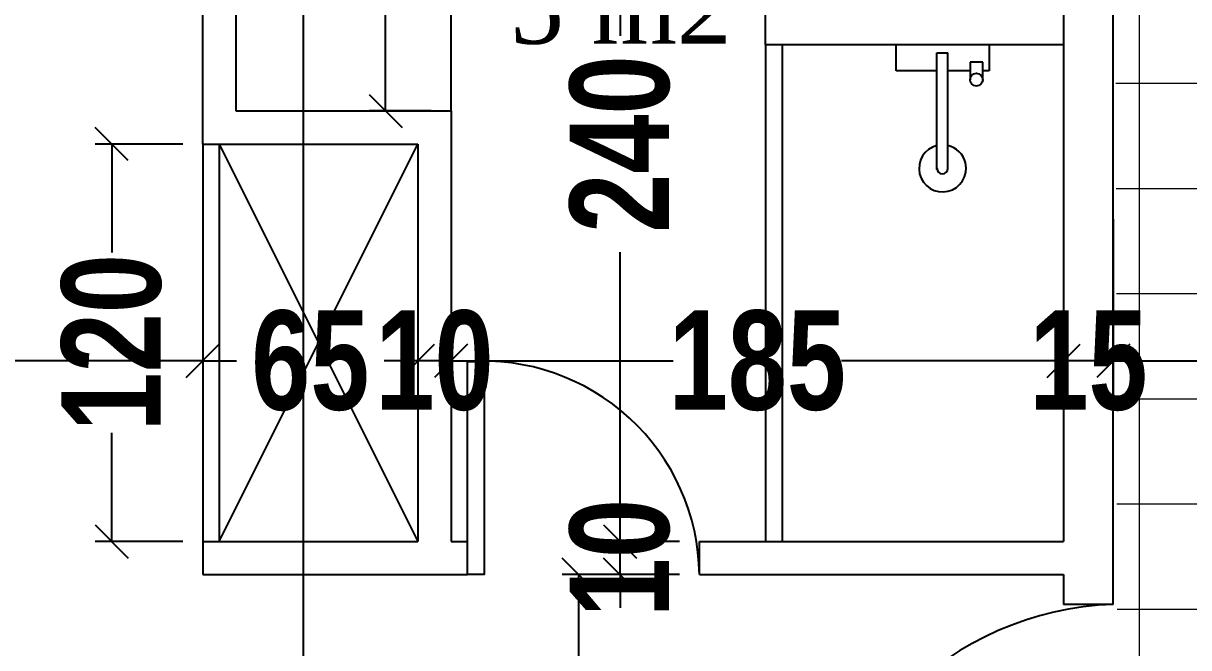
# Model space of a CAD drawing. Extents: x 285329 to 658348, y -83126 to -16980.
# Drawn here: x 359192.8 to 359544.7, y -40477.9 to -40289.3 of the extents above; entities that cross this region are included whole.
import ezdxf

# ---------------------------------------------------------------- set-up
doc = ezdxf.new("R2010")
doc.units = 0
doc.layers.get('0').update_dxf_attribs({"linetype": 'CONTINUOUS'})
doc.layers.get('DEFPOINTS').update_dxf_attribs({"color": 9, "linetype": 'CONTINUOUS'})
for name, color, linetype in [('AXIS', 1, 'CONTINUOUS'), ('FURNITURE', 4, 'CONTINUOUS'), ('Layer3', 50, 'CONTINUOUS'), ('TEXT', 3, 'CONTINUOUS'), ('WALL', 7, 'CONTINUOUS')]:
    doc.layers.add(name, color=color, linetype=linetype)
doc.layers.add('FURN', color=126, linetype='CONTINUOUS', lineweight=9)
doc.layers.add('VIS', color=8, linetype='CONTINUOUS', lineweight=18)
doc.styles.add('CITYBLUEPRINT', font='cityb___.ttf', dxfattribs={"width": 0.8})
doc.styles.add('style2', font='romantic.ttf', dxfattribs={"height": 50})
doc.dimstyles.new('50', dxfattribs={"dimtxt": 30, "dimasz": 10, "dimexe": 5, "dimexo": 6, "dimgap": 5, "dimtad": 0, "dimdec": 0, "dimdsep": 46, "dimtxsty": 'CITYBLUEPRINT', "dimblk1": 'OBLIQUE', "dimblk2": 'OBLIQUE', "dimsah": 1, "dimcen": 0.05, "dimdle": 0.03, "dimclre": 22, "dimclrt": 7, "dimadec": 0, "dimazin": 0, "dimtfac": 1, "dimtdec": 0, "dimtix": 1, "dimtmove": 0, "dimatfit": 3, "dimldrblk": 'OBLIQUE', "dimfxl": 1, "dimtolj": 1, "dimtzin": 0, "dimarcsym": 0})

# ---------------------------------------------------------------- blocks, each defined once
blk = doc.blocks.new('BED90')
at = {"color": 1}
for p, q in [((-76122.23, -175772.7), (-76122.23, -175760.9)), ((-76126, -175776.47), (-76137.8, -175776.47)), ((-76118.46, -175776.47), (-76106.66, -175776.47)), ((-76122.23, -175780.24), (-76122.23, -175792.04)), ((-76122.23, -175973.06), (-76122.23, -175961.26)), ((-76126, -175976.83), (-76137.8, -175976.83)), ((-76118.46, -175976.83), (-76106.66, -175976.83)), ((-76122.23, -175980.6), (-76122.23, -175992.4))]:
    blk.add_line(p, q, dxfattribs=at)
at = {"color": 1, "extrusion": (0, 0, -1)}
for centre in [(-76122.23, -175776.47), (-76122.23, -175976.83)]:
    blk.add_ellipse(centre, major_axis=(6.89, 6.89), ratio=1, start_param=3.141593, end_param=9.424778, dxfattribs=at)
at = {"layer": 'FURN'}
for p, q in [((-76144.65, -175750.54), (-76099.65, -175750.54)), ((-76144.65, -175800.54), (-76144.65, -175750.54)), ((-76099.65, -175750.54), (-76099.65, -175800.54)), ((-76299.65, -175800.54), (-76099.65, -175800.54)), ((-76299.65, -175950.54), (-76299.65, -175800.54)), ((-76293.71, -175947.82), (-76293.71, -175803.68)), ((-76289.71, -175947.82), (-76289.71, -175803.68)), ((-76285.71, -175947.82), (-76285.71, -175803.68)), ((-76099.65, -175800.54), (-76144.65, -175800.54)), ((-76099.65, -175800.54), (-76099.65, -175950.54)), ((-76173.81, -175809.03), (-76296.74, -175809.03)), ((-76136.43, -175809.84), (-76105.32, -175809.84)), ((-76136.43, -175890.57), (-76136.43, -175809.84)), ((-76105.32, -175809.84), (-76105.32, -175890.57)), ((-76173.81, -175813.03), (-76296.74, -175813.03)), ((-76173.81, -175817.03), (-76296.74, -175817.03)), ((-76136.43, -175890.17), (-76105.32, -175890.17)), ((-76136.43, -175940.9), (-76136.43, -175890.17)), ((-76105.32, -175890.57), (-76136.43, -175890.57)), ((-76105.32, -175890.17), (-76105.32, -175940.9)), ((-76173.81, -175934.05), (-76296.74, -175934.05)), ((-76173.81, -175938.05), (-76296.74, -175938.05)), ((-76105.32, -175940.9), (-76136.43, -175940.9)), ((-76173.81, -175942.05), (-76296.74, -175942.05)), ((-76099.65, -175950.54), (-76299.65, -175950.54)), ((-76144.65, -175950.56), (-76144.65, -176000.56)), ((-76099.65, -175950.56), (-76144.65, -175950.56)), ((-76099.65, -176000.56), (-76099.65, -175950.56)), ((-76144.65, -176000.56), (-76099.65, -176000.56))]:
    blk.add_line(p, q, dxfattribs=at)
at = {"layer": 'Layer3', "color": 1, "linetype": 'Continuous', "extrusion": (0, 0, -1)}
for centre, major_axis, ratio, start_param, end_param in [((-76202.86, -175770.59), (40.87, 40.87), 1, 1.329085, 1.807955), ((-76648.69, -175909.31), (-358.58, 358.58), 1, 2.139925, 2.31453), ((-76498.83, -176007.66), (-266.06, 266.06), 1, 1.833807, 2.033087), ((-76449.38, -175677.69), (-293.45, 235.51), 0.655482, 3.041952, 3.241233), ((-76643.35, -175824.04), (-497.53, 98.07), 0.665001, 3.05429, 3.228895), ((-76202.86, -175980.48), (-40.87, 40.87), 1, 1.333638, 1.812508)]:
    blk.add_ellipse(centre, major_axis=major_axis, ratio=ratio, start_param=start_param, end_param=end_param, dxfattribs=at)
blk = doc.blocks.new('_Oblique')
at = {"color": 0, "lineweight": -2}
blk.add_line((-0.5, -0.5), (0.5, 0.5), dxfattribs=at)
blk = doc.blocks.new('*D2641')
at = {"layer": 'DEFPOINTS', "color": 0, "linetype": 'Continuous', "lineweight": 5, "transparency": 16777216}
for p in [(359360.48, -40455.79), (359384.46, -40455.79), (359359.85, -40573.04)]:
    blk.add_point(p, dxfattribs=at)
at = {"layer": 'VIS', "color": 22, "linetype": 'Continuous', "lineweight": -2, "transparency": 16777216}
for p, q in [((359378.46, -40455.79), (359355.48, -40455.79)), ((359365.85, -40573.04), (359365.48, -40573.04))]:
    blk.add_line(p, q, dxfattribs=at)
at = {"layer": 'VIS', "color": 0, "linetype": 'Continuous', "lineweight": -2, "transparency": 16777216}
for p, q in [((359360.48, -40455.76), (359360.48, -40495.62)), ((359360.48, -40573.07), (359360.48, -40533.21))]:
    blk.add_line(p, q, dxfattribs=at)
at = {"layer": 'VIS', "color": 0, "linetype": 'Continuous', "lineweight": -2, "transparency": 16777216, "xscale": 10, "yscale": 10, "zscale": 10}
for p, rotation in [((359360.48, -40455.79), 90), ((359360.48, -40573.04), 270)]:
    blk.add_blockref('_Oblique', p, dxfattribs=dict(at, rotation=rotation))
at = {"layer": 'VIS', "color": 7, "linetype": 'Continuous', "lineweight": 5, "transparency": 16777216, "insert": (359360.48, -40514.42), "char_height": 30, "attachment_point": 5, "rotation": 90, "style": 'CITYBLUEPRINT'}
blk.add_mtext('\\A1;117', dxfattribs=at)
blk = doc.blocks.new('*D2642')
at = {"layer": 'DEFPOINTS', "color": 0, "linetype": 'Continuous', "lineweight": 5, "transparency": 16777216}
for p in [(359372.98, -40445.79), (359396.96, -40445.79), (359396.96, -40455.79)]:
    blk.add_point(p, dxfattribs=at)
at = {"layer": 'VIS', "color": 0, "linetype": 'Continuous', "lineweight": -2, "transparency": 16777216}
for p, q in [((359372.98, -40445.79), (359372.98, -40435.79)), ((359372.98, -40455.79), (359372.98, -40445.79)), ((359372.98, -40455.79), (359372.98, -40465.79))]:
    blk.add_line(p, q, dxfattribs=at)
at = {"layer": 'VIS', "color": 22, "linetype": 'Continuous', "lineweight": -2, "transparency": 16777216}
for p, q in [((359390.96, -40445.79), (359367.98, -40445.79)), ((359390.96, -40455.79), (359367.98, -40455.79))]:
    blk.add_line(p, q, dxfattribs=at)
at = {"layer": 'VIS', "color": 0, "linetype": 'Continuous', "lineweight": -2, "transparency": 16777216, "xscale": 10, "yscale": 10, "zscale": 10}
for p, rotation in [((359372.98, -40445.79), 270), ((359372.98, -40455.79), 90)]:
    blk.add_blockref('_Oblique', p, dxfattribs=dict(at, rotation=rotation))
at = {"layer": 'VIS', "color": 7, "linetype": 'Continuous', "lineweight": 5, "transparency": 16777216, "insert": (359372.98, -40450.79), "char_height": 30, "attachment_point": 5, "rotation": 90, "style": 'CITYBLUEPRINT'}
blk.add_mtext('\\A1;10', dxfattribs=at)
blk = doc.blocks.new('*D2643')
at = {"layer": 'DEFPOINTS', "color": 0, "linetype": 'Continuous', "lineweight": 5, "transparency": 16777216}
for p in [(359371.37, -40205.79), (359372.98, -40205.79), (359396.96, -40445.79)]:
    blk.add_point(p, dxfattribs=at)
at = {"layer": 'VIS', "color": 0, "linetype": 'Continuous', "lineweight": -2, "transparency": 16777216}
for p, q in [((359372.98, -40205.76), (359372.98, -40293.16)), ((359372.98, -40445.82), (359372.98, -40358.42))]:
    blk.add_line(p, q, dxfattribs=at)
at = {"layer": 'VIS', "color": 22, "linetype": 'Continuous', "lineweight": -2, "transparency": 16777216}
for p, q in [((359377.37, -40205.79), (359377.98, -40205.79)), ((359390.96, -40445.79), (359367.98, -40445.79))]:
    blk.add_line(p, q, dxfattribs=at)
at = {"layer": 'VIS', "color": 0, "linetype": 'Continuous', "lineweight": -2, "transparency": 16777216, "xscale": 10, "yscale": 10, "zscale": 10}
for p, rotation in [((359372.98, -40205.79), 90), ((359372.98, -40445.79), 270)]:
    blk.add_blockref('_Oblique', p, dxfattribs=dict(at, rotation=rotation))
at = {"layer": 'VIS', "color": 7, "linetype": 'Continuous', "lineweight": 5, "transparency": 16777216, "insert": (359372.98, -40325.79), "char_height": 30, "attachment_point": 5, "rotation": 90, "style": 'CITYBLUEPRINT'}
blk.add_mtext('\\A1;240', dxfattribs=at)
blk = doc.blocks.new('*D2682')
at = {"layer": 'DEFPOINTS', "color": 0, "linetype": 'Continuous', "lineweight": 5, "transparency": 16777216}
for p in [(359521.96, -40391.25), (359521.96, -40392.11), (359672.23, -40391.55)]:
    blk.add_point(p, dxfattribs=at)
at = {"layer": 'VIS', "color": 22, "linetype": 'Continuous', "lineweight": -2, "transparency": 16777216}
for p, q in [((359672.23, -40385.55), (359672.23, -40386.25)), ((359521.96, -40386.11), (359521.96, -40386.25))]:
    blk.add_line(p, q, dxfattribs=at)
at = {"layer": 'VIS', "color": 0, "linetype": 'Continuous', "lineweight": -2, "transparency": 16777216}
for p, q in [((359521.93, -40391.25), (359569.11, -40391.25)), ((359672.26, -40391.25), (359625.08, -40391.25))]:
    blk.add_line(p, q, dxfattribs=at)
at = {"layer": 'VIS', "color": 0, "linetype": 'Continuous', "lineweight": -2, "transparency": 16777216, "xscale": 10, "yscale": 10, "zscale": 10, "rotation": 180}
blk.add_blockref('_Oblique', (359521.96, -40391.25), dxfattribs=at)
at = {"layer": 'VIS', "color": 0, "linetype": 'Continuous', "lineweight": -2, "transparency": 16777216, "xscale": 10, "yscale": 10, "zscale": 10}
blk.add_blockref('_Oblique', (359672.23, -40391.25), dxfattribs=at)
at = {"layer": 'VIS', "color": 7, "linetype": 'Continuous', "lineweight": 5, "transparency": 16777216, "insert": (359597.09, -40391.25), "char_height": 30, "attachment_point": 5, "style": 'CITYBLUEPRINT'}
blk.add_mtext('\\A1;150', dxfattribs=at)
blk = doc.blocks.new('*D2683')
at = {"layer": 'DEFPOINTS', "color": 0, "linetype": 'Continuous', "lineweight": 5, "transparency": 16777216}
for p in [(359506.96, -40391.25), (359506.96, -40391.55), (359521.96, -40391.55)]:
    blk.add_point(p, dxfattribs=at)
at = {"layer": 'VIS', "color": 22, "linetype": 'Continuous', "lineweight": -2, "transparency": 16777216}
for p, q in [((359506.96, -40385.55), (359506.96, -40386.25)), ((359521.96, -40385.55), (359521.96, -40386.25))]:
    blk.add_line(p, q, dxfattribs=at)
at = {"layer": 'VIS', "color": 0, "linetype": 'Continuous', "lineweight": -2, "transparency": 16777216}
for p, q in [((359506.96, -40391.25), (359496.96, -40391.25)), ((359521.96, -40391.25), (359506.96, -40391.25)), ((359521.96, -40391.25), (359531.96, -40391.25))]:
    blk.add_line(p, q, dxfattribs=at)
at = {"layer": 'VIS', "color": 0, "linetype": 'Continuous', "lineweight": -2, "transparency": 16777216, "xscale": 10, "yscale": 10, "zscale": 10}
blk.add_blockref('_Oblique', (359506.96, -40391.25), dxfattribs=at)
at = {"layer": 'VIS', "color": 0, "linetype": 'Continuous', "lineweight": -2, "transparency": 16777216, "xscale": 10, "yscale": 10, "zscale": 10, "rotation": 180}
blk.add_blockref('_Oblique', (359521.96, -40391.25), dxfattribs=at)
at = {"layer": 'VIS', "color": 7, "linetype": 'Continuous', "lineweight": 5, "transparency": 16777216, "insert": (359514.46, -40391.25), "char_height": 30, "attachment_point": 5, "style": 'CITYBLUEPRINT'}
blk.add_mtext('\\A1;15', dxfattribs=at)
blk = doc.blocks.new('*D2684')
at = {"layer": 'DEFPOINTS', "color": 0, "linetype": 'Continuous', "lineweight": 5, "transparency": 16777216}
for p in [(359321.96, -40391.25), (359321.96, -40391.55), (359506.96, -40391.55)]:
    blk.add_point(p, dxfattribs=at)
at = {"layer": 'VIS', "color": 22, "linetype": 'Continuous', "lineweight": -2, "transparency": 16777216}
for p, q in [((359321.96, -40385.55), (359321.96, -40386.25)), ((359506.96, -40385.55), (359506.96, -40386.25))]:
    blk.add_line(p, q, dxfattribs=at)
at = {"layer": 'VIS', "color": 0, "linetype": 'Continuous', "lineweight": -2, "transparency": 16777216}
for p, q in [((359321.93, -40391.25), (359389.07, -40391.25)), ((359506.99, -40391.25), (359439.84, -40391.25))]:
    blk.add_line(p, q, dxfattribs=at)
at = {"layer": 'VIS', "color": 0, "linetype": 'Continuous', "lineweight": -2, "transparency": 16777216, "xscale": 10, "yscale": 10, "zscale": 10, "rotation": 180}
blk.add_blockref('_Oblique', (359321.96, -40391.25), dxfattribs=at)
at = {"layer": 'VIS', "color": 0, "linetype": 'Continuous', "lineweight": -2, "transparency": 16777216, "xscale": 10, "yscale": 10, "zscale": 10}
blk.add_blockref('_Oblique', (359506.96, -40391.25), dxfattribs=at)
at = {"layer": 'VIS', "color": 7, "linetype": 'Continuous', "lineweight": 5, "transparency": 16777216, "insert": (359414.46, -40391.25), "char_height": 30, "attachment_point": 5, "style": 'CITYBLUEPRINT'}
blk.add_mtext('\\A1;185', dxfattribs=at)
blk = doc.blocks.new('*D2685')
at = {"layer": 'DEFPOINTS', "color": 0, "linetype": 'Continuous', "lineweight": 5, "transparency": 16777216}
for p in [(359311.96, -40391.25), (359311.96, -40391.55), (359321.96, -40391.55)]:
    blk.add_point(p, dxfattribs=at)
at = {"layer": 'VIS', "color": 22, "linetype": 'Continuous', "lineweight": -2, "transparency": 16777216}
for p, q in [((359311.96, -40385.55), (359311.96, -40386.25)), ((359321.96, -40385.55), (359321.96, -40386.25))]:
    blk.add_line(p, q, dxfattribs=at)
at = {"layer": 'VIS', "color": 0, "linetype": 'Continuous', "lineweight": -2, "transparency": 16777216}
for p, q in [((359311.96, -40391.25), (359301.96, -40391.25)), ((359321.96, -40391.25), (359311.96, -40391.25)), ((359321.96, -40391.25), (359331.96, -40391.25))]:
    blk.add_line(p, q, dxfattribs=at)
at = {"layer": 'VIS', "color": 0, "linetype": 'Continuous', "lineweight": -2, "transparency": 16777216, "xscale": 10, "yscale": 10, "zscale": 10}
blk.add_blockref('_Oblique', (359311.96, -40391.25), dxfattribs=at)
at = {"layer": 'VIS', "color": 0, "linetype": 'Continuous', "lineweight": -2, "transparency": 16777216, "xscale": 10, "yscale": 10, "zscale": 10, "rotation": 180}
blk.add_blockref('_Oblique', (359321.96, -40391.25), dxfattribs=at)
at = {"layer": 'VIS', "color": 7, "linetype": 'Continuous', "lineweight": 5, "transparency": 16777216, "insert": (359316.96, -40391.25), "char_height": 30, "attachment_point": 5, "style": 'CITYBLUEPRINT'}
blk.add_mtext('\\A1;10', dxfattribs=at)
blk = doc.blocks.new('*D2686')
at = {"layer": 'DEFPOINTS', "color": 0, "linetype": 'Continuous', "lineweight": 5, "transparency": 16777216}
for p in [(359246.96, -40391.25), (359246.96, -40391.55), (359311.96, -40391.55)]:
    blk.add_point(p, dxfattribs=at)
at = {"layer": 'VIS', "color": 22, "linetype": 'Continuous', "lineweight": -2, "transparency": 16777216}
for p, q in [((359246.96, -40385.55), (359246.96, -40386.25)), ((359311.96, -40385.55), (359311.96, -40386.25))]:
    blk.add_line(p, q, dxfattribs=at)
at = {"layer": 'VIS', "color": 0, "linetype": 'Continuous', "lineweight": -2, "transparency": 16777216}
for p, q in [((359246.93, -40391.25), (359257.2, -40391.25)), ((359311.99, -40391.25), (359301.72, -40391.25))]:
    blk.add_line(p, q, dxfattribs=at)
at = {"layer": 'VIS', "color": 0, "linetype": 'Continuous', "lineweight": -2, "transparency": 16777216, "xscale": 10, "yscale": 10, "zscale": 10, "rotation": 180}
blk.add_blockref('_Oblique', (359246.96, -40391.25), dxfattribs=at)
at = {"layer": 'VIS', "color": 0, "linetype": 'Continuous', "lineweight": -2, "transparency": 16777216, "xscale": 10, "yscale": 10, "zscale": 10}
blk.add_blockref('_Oblique', (359311.96, -40391.25), dxfattribs=at)
at = {"layer": 'VIS', "color": 7, "linetype": 'Continuous', "lineweight": 5, "transparency": 16777216, "insert": (359279.46, -40391.25), "char_height": 30, "attachment_point": 5, "style": 'CITYBLUEPRINT'}
blk.add_mtext('\\A1;65', dxfattribs=at)
blk = doc.blocks.new('*D2687')
at = {"layer": 'DEFPOINTS', "color": 0, "linetype": 'Continuous', "lineweight": 5, "transparency": 16777216}
for p in [(358823.29, -40391.25), (358823.29, -40391.55), (359246.96, -40391.55)]:
    blk.add_point(p, dxfattribs=at)
at = {"layer": 'VIS', "color": 22, "linetype": 'Continuous', "lineweight": -2, "transparency": 16777216}
for p, q in [((358823.29, -40385.55), (358823.29, -40386.25)), ((359246.96, -40385.55), (359246.96, -40386.25))]:
    blk.add_line(p, q, dxfattribs=at)
at = {"layer": 'VIS', "color": 0, "linetype": 'Continuous', "lineweight": -2, "transparency": 16777216}
for p, q in [((358823.26, -40391.25), (359005.2, -40391.25)), ((359246.99, -40391.25), (359065.05, -40391.25))]:
    blk.add_line(p, q, dxfattribs=at)
at = {"layer": 'VIS', "color": 0, "linetype": 'Continuous', "lineweight": -2, "transparency": 16777216, "xscale": 10, "yscale": 10, "zscale": 10, "rotation": 180}
blk.add_blockref('_Oblique', (358823.29, -40391.25), dxfattribs=at)
at = {"layer": 'VIS', "color": 0, "linetype": 'Continuous', "lineweight": -2, "transparency": 16777216, "xscale": 10, "yscale": 10, "zscale": 10}
blk.add_blockref('_Oblique', (359246.96, -40391.25), dxfattribs=at)
at = {"layer": 'VIS', "color": 7, "linetype": 'Continuous', "lineweight": 5, "transparency": 16777216, "insert": (359035.12, -40391.25), "char_height": 30, "attachment_point": 5, "style": 'CITYBLUEPRINT'}
blk.add_mtext('\\A1;424', dxfattribs=at)
blk = doc.blocks.new('*D2755')
at = {"layer": 'DEFPOINTS', "color": 0, "linetype": 'Continuous', "lineweight": 5, "transparency": 16777216}
for p in [(359302.19, -40205.79), (359322.13, -40205.79), (359321.96, -40315.79)]:
    blk.add_point(p, dxfattribs=at)
at = {"layer": 'VIS', "color": 22, "linetype": 'Continuous', "lineweight": -2, "transparency": 16777216}
for p, q in [((359316.13, -40205.79), (359297.19, -40205.79)), ((359315.96, -40315.79), (359297.19, -40315.79))]:
    blk.add_line(p, q, dxfattribs=at)
at = {"layer": 'VIS', "color": 0, "linetype": 'Continuous', "lineweight": -2, "transparency": 16777216}
for p, q in [((359302.19, -40205.76), (359302.19, -40238.62)), ((359302.19, -40315.82), (359302.19, -40282.96))]:
    blk.add_line(p, q, dxfattribs=at)
at = {"layer": 'VIS', "color": 0, "linetype": 'Continuous', "lineweight": -2, "transparency": 16777216, "xscale": 10, "yscale": 10, "zscale": 10}
for p, rotation in [((359302.19, -40205.79), 90), ((359302.19, -40315.79), 270)]:
    blk.add_blockref('_Oblique', p, dxfattribs=dict(at, rotation=rotation))
at = {"layer": 'VIS', "color": 7, "linetype": 'Continuous', "lineweight": 5, "transparency": 16777216, "insert": (359302.19, -40260.79), "char_height": 30, "attachment_point": 5, "rotation": 90, "style": 'CITYBLUEPRINT'}
blk.add_mtext('\\A1;110', dxfattribs=at)
blk = doc.blocks.new('*D2756')
at = {"layer": 'DEFPOINTS', "color": 0, "linetype": 'Continuous', "lineweight": 5, "transparency": 16777216}
for p in [(359246.96, -40325.79), (359219.48, -40445.79), (359246.96, -40445.79)]:
    blk.add_point(p, dxfattribs=at)
at = {"layer": 'VIS', "color": 22, "linetype": 'Continuous', "lineweight": -2, "transparency": 16777216}
for p, q in [((359240.96, -40325.79), (359214.48, -40325.79)), ((359240.96, -40445.79), (359214.48, -40445.79))]:
    blk.add_line(p, q, dxfattribs=at)
at = {"layer": 'VIS', "color": 0, "linetype": 'Continuous', "lineweight": -2, "transparency": 16777216}
for p, q in [((359219.48, -40325.76), (359219.48, -40358.56)), ((359219.48, -40445.82), (359219.48, -40413.03))]:
    blk.add_line(p, q, dxfattribs=at)
at = {"layer": 'VIS', "color": 0, "linetype": 'Continuous', "lineweight": -2, "transparency": 16777216, "xscale": 10, "yscale": 10, "zscale": 10}
for p, rotation in [((359219.48, -40325.79), 90), ((359219.48, -40445.79), 270)]:
    blk.add_blockref('_Oblique', p, dxfattribs=dict(at, rotation=rotation))
at = {"layer": 'VIS', "color": 7, "linetype": 'Continuous', "lineweight": 5, "transparency": 16777216, "insert": (359219.48, -40385.79), "char_height": 30, "attachment_point": 5, "rotation": 90, "style": 'CITYBLUEPRINT'}
blk.add_mtext('\\A1;120', dxfattribs=at)
blk = doc.blocks.new('y7y8uyg')
at = {"layer": 'FURNITURE', "color": 1, "lineweight": 25}
for p, q in [((358503.97, -40160.65), (358503.97, -40195.86)), ((358507.27, -40160.65), (358507.27, -40195.86)), ((358513.95, -40193.05), (358513.95, -40187.72)), ((358517.81, -40187.72), (358517.81, -40193.05)), ((358491.62, -40190.4), (358491.62, -40198.29)), ((358503.97, -40190.4), (358491.62, -40190.4)), ((358513.95, -40190.4), (358507.27, -40190.4)), ((358519.69, -40190.4), (358517.81, -40190.4)), ((358519.69, -40198.29), (358519.69, -40190.4)), ((358517.81, -40193.05), (358513.95, -40193.05)), ((358503.97, -40195.86), (358507.27, -40195.86))]:
    blk.add_line(p, q, dxfattribs=at)
for points, knots in [([(358503.97, -40167.86), (358500.23, -40166.95), (358497.86, -40163.15), (358498.73, -40159.31), (358499.6, -40155.51), (358503.47, -40153.14), (358507.27, -40154.04), (358511.08, -40154.95), (358513.45, -40158.75), (358512.57, -40162.59), (358512.08, -40165.05), (358509.71, -40167.39), (358507.27, -40167.86)], [0, 0, 0, 0, 1, 1, 1, 2, 2, 2, 3, 3, 3, 4, 4, 4, 4]), ([(358503.97, -40160.96), (358503.97, -40160.06), (358504.72, -40159.31), (358505.59, -40159.31), (358506.53, -40159.31), (358507.27, -40160.03), (358507.27, -40160.96), (358507.27, -40160.96), (358507.27, -40160.96), (358507.27, -40160.96)], [0, 0, 0, 0, 1, 1, 1, 2, 2, 2, 3, 3, 3, 3]), ([(358515.88, -40185.79), (358516.94, -40185.79), (358517.81, -40186.66), (358517.81, -40187.72), (358517.81, -40188.78), (358516.94, -40189.65), (358515.88, -40189.65), (358514.82, -40189.65), (358513.95, -40188.78), (358513.95, -40187.72), (358513.95, -40186.66), (358514.82, -40185.79), (358515.88, -40185.79), (358515.88, -40185.79), (358515.88, -40185.79), (358515.88, -40185.79), (358515.88, -40185.79), (358515.88, -40185.79), (358515.88, -40185.79)], [0, 0, 0, 0, 1, 1, 1, 2, 2, 2, 3, 3, 3, 4, 4, 4, 5, 5, 5, 6, 6, 6, 6])]:
    blk.add_open_spline(points, degree=3, knots=knots, dxfattribs=at)

msp = doc.modelspace()

# ---------------------------------------------------------------- hatches: boundary and pattern name
at = {"layer": 'VIS', "linetype": 'Continuous', "lineweight": 5}
h = msp.add_hatch(dxfattribs=at)
h.set_pattern_fill('ANSI37', color=256, scale=10, angle=45)
h.set_pattern_definition([(90, (45554.062, -10494.21), (-31.75, 5e-15), []), (180, (45554.062, -10494.21), (-5e-15, -31.75), [])])
edge = h.paths.add_edge_path()
edge.add_line((359291.94, -39546.08), (359495.56, -39544.78))
edge.add_line((359495.56, -39544.78), (359495.56, -39560.51))
edge.add_line((359495.56, -39560.51), (359912.58, -39560.78))
edge.add_line((359912.58, -39560.78), (359912.58, -39680.81))
edge.add_line((359912.58, -39680.81), (359672.23, -39680.81))
edge.add_line((359672.23, -39680.81), (359672.23, -42439.64))
edge.add_line((359672.23, -42439.64), (359521.96, -42438.42))
edge.add_line((359521.96, -42438.42), (359521.96, -40969.99))
edge.add_line((359521.96, -40969.99), (358854.38, -40971.21))
edge.add_line((358854.38, -40971.21), (358851.46, -40793.13))
edge.add_line((358851.46, -40793.13), (359524.09, -40793.13))
edge.add_line((359524.09, -40793.13), (359520.89, -39680.81))
edge.add_line((359520.89, -39680.81), (359293, -39680.81))
edge.add_line((359293, -39680.81), (359291.22, -39546.09))

# ---------------------------------------------------------------- linework, layer by layer
at = {"layer": 'AXIS'}
for p, q in [((359277.46, -39110.73), (359276.94, -42695.1)), ((359416.96, -40295.79), (359416.96, -40445.79)), ((359421.96, -40295.79), (359421.96, -40445.79)), ((359246.96, -40325.79), (359246.96, -40445.79)), ((359251.96, -40325.79), (359251.96, -40445.79)), ((359251.96, -40445.79), (359311.96, -40325.79)), ((359251.96, -40325.79), (359311.96, -40445.79))]:
    msp.add_line(p, q, dxfattribs=at)
at = {"layer": 'FURNITURE'}
msp.add_line((359521.96, -40464.79), (359506.96, -40464.79), dxfattribs=at)
msp.add_line((359521.96, -40464.79), (359506.96, -40464.79), dxfattribs=at)
msp.add_line((359521.96, -40464.79), (359506.96, -40464.79), dxfattribs=at)
msp.add_line((359521.96, -40464.79), (359506.96, -40464.79), dxfattribs=at)
msp.add_line((359521.96, -40464.79), (359506.96, -40464.79), dxfattribs=at)
msp.add_line((359521.96, -40464.79), (359506.96, -40464.79), dxfattribs=at)
msp.add_line((359521.96, -40464.79), (359506.96, -40464.79), dxfattribs=at)
msp.add_line((359521.96, -40464.79), (359506.96, -40464.79), dxfattribs=at)
at = {"layer": 'FURNITURE', "linetype": 'Continuous'}
msp.add_lwpolyline([(359256.96, -40315.79), (359321.96, -40315.79), (359322.13, -40205.79), (359256.96, -40205.79)], close=True, dxfattribs=at)
at = {"layer": 'FURNITURE', "linetype": 'Continuous', "flags": 128}
msp.add_lwpolyline([(359326.96, -40455.79), (359326.96, -40391.49), (359331.96, -40391.49), (359331.96, -40455.79), (359326.96, -40455.79)], dxfattribs=at)
at = {"layer": 'FURNITURE', "linetype": 'Continuous'}
msp.add_arc((359331.63, -40456.66), 65.34, 0.7583, 94.0976, dxfattribs=at)
at = {"layer": 'FURNITURE'}
msp.add_arc((359525.44, -40560.33), 95.6, 92.0865, 176.6771, dxfattribs=at)
at = {"layer": 'WALL', "ltscale": 3}
for p, q in [((359521.96, -40384.58), (359521.96, -40105.34)), ((359246.96, -40325.79), (359246.96, -40205.79)), ((359256.96, -40205.79), (359256.96, -40315.79)), ((359416.96, -40295.79), (359416.96, -40285.79)), ((359521.96, -40464.79), (359521.96, -40291.25)), ((359521.96, -40464.79), (359521.96, -40291.25)), ((359521.96, -40464.79), (359521.96, -40291.25)), ((359416.96, -40295.79), (359506.96, -40295.79)), ((359506.96, -40295.79), (359506.96, -40445.79)), ((359256.96, -40315.79), (359321.96, -40315.79)), ((359321.96, -40315.79), (359321.96, -40445.79)), ((359246.96, -40325.79), (359311.96, -40325.79)), ((359311.96, -40325.79), (359311.96, -40445.79)), ((359506.96, -40342.51), (359506.96, -40445.79)), ((359506.96, -40348.51), (359506.96, -40401.74)), ((359506.96, -40348.51), (359506.96, -40401.74)), ((359521.96, -40348.51), (359521.96, -40401.74)), ((359506.96, -40355.58), (359506.96, -40445.79)), ((359506.96, -40361.58), (359506.96, -40401.74)), ((359506.96, -40365.58), (359506.96, -40445.79)), ((359521.96, -40464.79), (359521.96, -40439.75)), ((359246.96, -40445.79), (359311.96, -40445.79)), ((359246.96, -40445.79), (359246.96, -40455.79)), ((359321.96, -40445.79), (359326.96, -40445.79)), ((359326.96, -40455.79), (359326.96, -40445.79)), ((359396.96, -40445.79), (359506.96, -40445.79)), ((359246.96, -40455.79), (359326.96, -40455.79)), ((359396.96, -40455.79), (359506.96, -40455.79)), ((359506.96, -40455.79), (359506.96, -40464.79)), ((359506.96, -40455.79), (359506.96, -40464.79)), ((359506.96, -40455.79), (359506.96, -40464.79)), ((359506.96, -40455.79), (359506.96, -40464.79))]:
    msp.add_line(p, q, dxfattribs=at)
at = {"layer": 'WALL', "linetype": 'Continuous', "ltscale": 3}
for p, q in [((359506.96, -40110.79), (359506.96, -40401.74)), ((359521.96, -40348.51), (359521.96, -40401.74))]:
    msp.add_line(p, q, dxfattribs=at)
at = {"layer": 'WALL', "linetype": 'Continuous'}
for p, q in [((359396.96, -40455.79), (359396.96, -40445.79)), ((359521.96, -40464.79), (359506.96, -40464.79)), ((359521.96, -40464.79), (359506.96, -40464.79)), ((359521.96, -40464.79), (359506.96, -40464.79)), ((359521.96, -40464.79), (359506.96, -40464.79)), ((359521.96, -40464.79), (359506.96, -40464.79)), ((359521.96, -40464.79), (359506.96, -40464.79)), ((359521.96, -40464.79), (359506.96, -40464.79)), ((359521.96, -40464.79), (359506.96, -40464.79))]:
    msp.add_line(p, q, dxfattribs=at)

# ---------------------------------------------------------------- block references
at = {"color": 1, "rotation": 90}
msp.add_blockref('BED90', (183228.41, 35890.01), dxfattribs=at)
at = {"layer": 'VIS', "linetype": 'Continuous', "lineweight": 5, "xscale": -1, "rotation": 180}
msp.add_blockref('y7y8uyg', (964.74, -80494.09), dxfattribs=at)

# ---------------------------------------------------------------- texts
at = {"layer": 'TEXT', "insert": (359406.76, -40273.56), "char_height": 21.952, "width": 364.5745, "attachment_point": 3, "style": 'style2'}
msp.add_mtext('5 m2', dxfattribs=at)

# ---------------------------------------------------------------- dimensions: what is measured, and where the dimension line sits
at = {"layer": 'VIS', "linetype": 'Continuous', "lineweight": 5}
for base, p1, p2, picture, middle in [((359302.19, -40205.79), (359321.96, -40315.79), (359322.13, -40205.79), '*D2755', (359302.19, -40260.79)), ((359219.48, -40445.79), (359246.96, -40325.79), (359246.96, -40445.79), '*D2756', (359219.48, -40385.79))]:
    dim = msp.add_linear_dim(base=base, p1=p1, p2=p2, angle=90, dimstyle='50', dxfattribs=at)
    dim.commit()
    dim.dimension.update_dxf_attribs({"geometry": picture, "text_midpoint": middle})
for base, p1, p2, picture, middle in [((359372.98, -40205.79), (359396.96, -40445.79), (359371.37, -40205.79), '*D2643', (359372.98, -40325.79)), ((359372.98, -40445.79), (359396.96, -40455.79), (359396.96, -40445.79), '*D2642', (359372.98, -40450.79)), ((359360.48, -40455.79), (359359.85, -40573.04), (359384.46, -40455.79), '*D2641', (359360.48, -40514.42))]:
    dim = msp.add_linear_dim(base=base, p1=p1, p2=p2, angle=90, dimstyle='50', override={"dimtmove": 1}, dxfattribs=at)
    dim.commit()
    dim.dimension.update_dxf_attribs({"geometry": picture, "text_midpoint": middle})
for base, p1, p2, picture, middle in [((358823.29, -40391.25), (359246.96, -40391.55), (358823.29, -40391.55), '*D2687', (359035.12, -40391.25)), ((359246.96, -40391.25), (359311.96, -40391.55), (359246.96, -40391.55), '*D2686', (359279.46, -40391.25)), ((359311.96, -40391.25), (359321.96, -40391.55), (359311.96, -40391.55), '*D2685', (359316.96, -40391.25)), ((359321.96, -40391.25), (359506.96, -40391.55), (359321.96, -40391.55), '*D2684', (359414.46, -40391.25)), ((359506.96, -40391.25), (359521.96, -40391.55), (359506.96, -40391.55), '*D2683', (359514.46, -40391.25)), ((359521.96, -40391.25), (359672.23, -40391.55), (359521.96, -40392.11), '*D2682', (359597.09, -40391.25))]:
    dim = msp.add_linear_dim(base=base, p1=p1, p2=p2, dimstyle='50', override={"dimtmove": 1}, dxfattribs=at)
    dim.commit()
    dim.dimension.update_dxf_attribs({"geometry": picture, "text_midpoint": middle})

doc.saveas('drawing.dxf')
